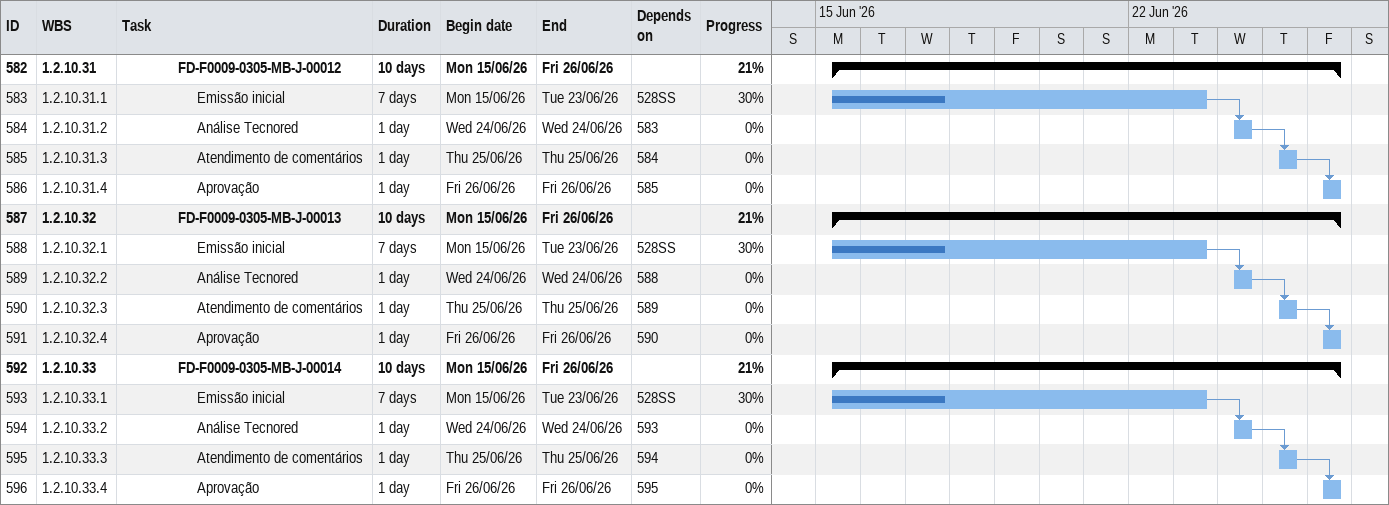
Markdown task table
| ID | WBS | Task | Duration | Start | Finish | Predecessors | % complete |
|---|---|---|---|---|---|---|---|
| 582 | 1.2.10.31 | **FD-F0009-0305-MB-J-00012** | 10d | 2026-06-15 | 2026-06-26 |  | 21 |
| 583 | 1.2.10.31.1 | Emissão inicial | 7d | 2026-06-15 | 2026-06-23 | 528SS | 30 |
| 584 | 1.2.10.31.2 | Análise Tecnored | 1d | 2026-06-24 | 2026-06-24 | 583 | 0 |
| 585 | 1.2.10.31.3 | Atendimento de comentários | 1d | 2026-06-25 | 2026-06-25 | 584 | 0 |
| 586 | 1.2.10.31.4 | Aprovação | 1d | 2026-06-26 | 2026-06-26 | 585 | 0 |
| 587 | 1.2.10.32 | **FD-F0009-0305-MB-J-00013** | 10d | 2026-06-15 | 2026-06-26 |  | 21 |
| 588 | 1.2.10.32.1 | Emissão inicial | 7d | 2026-06-15 | 2026-06-23 | 528SS | 30 |
| 589 | 1.2.10.32.2 | Análise Tecnored | 1d | 2026-06-24 | 2026-06-24 | 588 | 0 |
| 590 | 1.2.10.32.3 | Atendimento de comentários | 1d | 2026-06-25 | 2026-06-25 | 589 | 0 |
| 591 | 1.2.10.32.4 | Aprovação | 1d | 2026-06-26 | 2026-06-26 | 590 | 0 |
| 592 | 1.2.10.33 | **FD-F0009-0305-MB-J-00014** | 10d | 2026-06-15 | 2026-06-26 |  | 21 |
| 593 | 1.2.10.33.1 | Emissão inicial | 7d | 2026-06-15 | 2026-06-23 | 528SS | 30 |
| 594 | 1.2.10.33.2 | Análise Tecnored | 1d | 2026-06-24 | 2026-06-24 | 593 | 0 |
| 595 | 1.2.10.33.3 | Atendimento de comentários | 1d | 2026-06-25 | 2026-06-25 | 594 | 0 |
| 596 | 1.2.10.33.4 | Aprovação | 1d | 2026-06-26 | 2026-06-26 | 595 | 0 |
